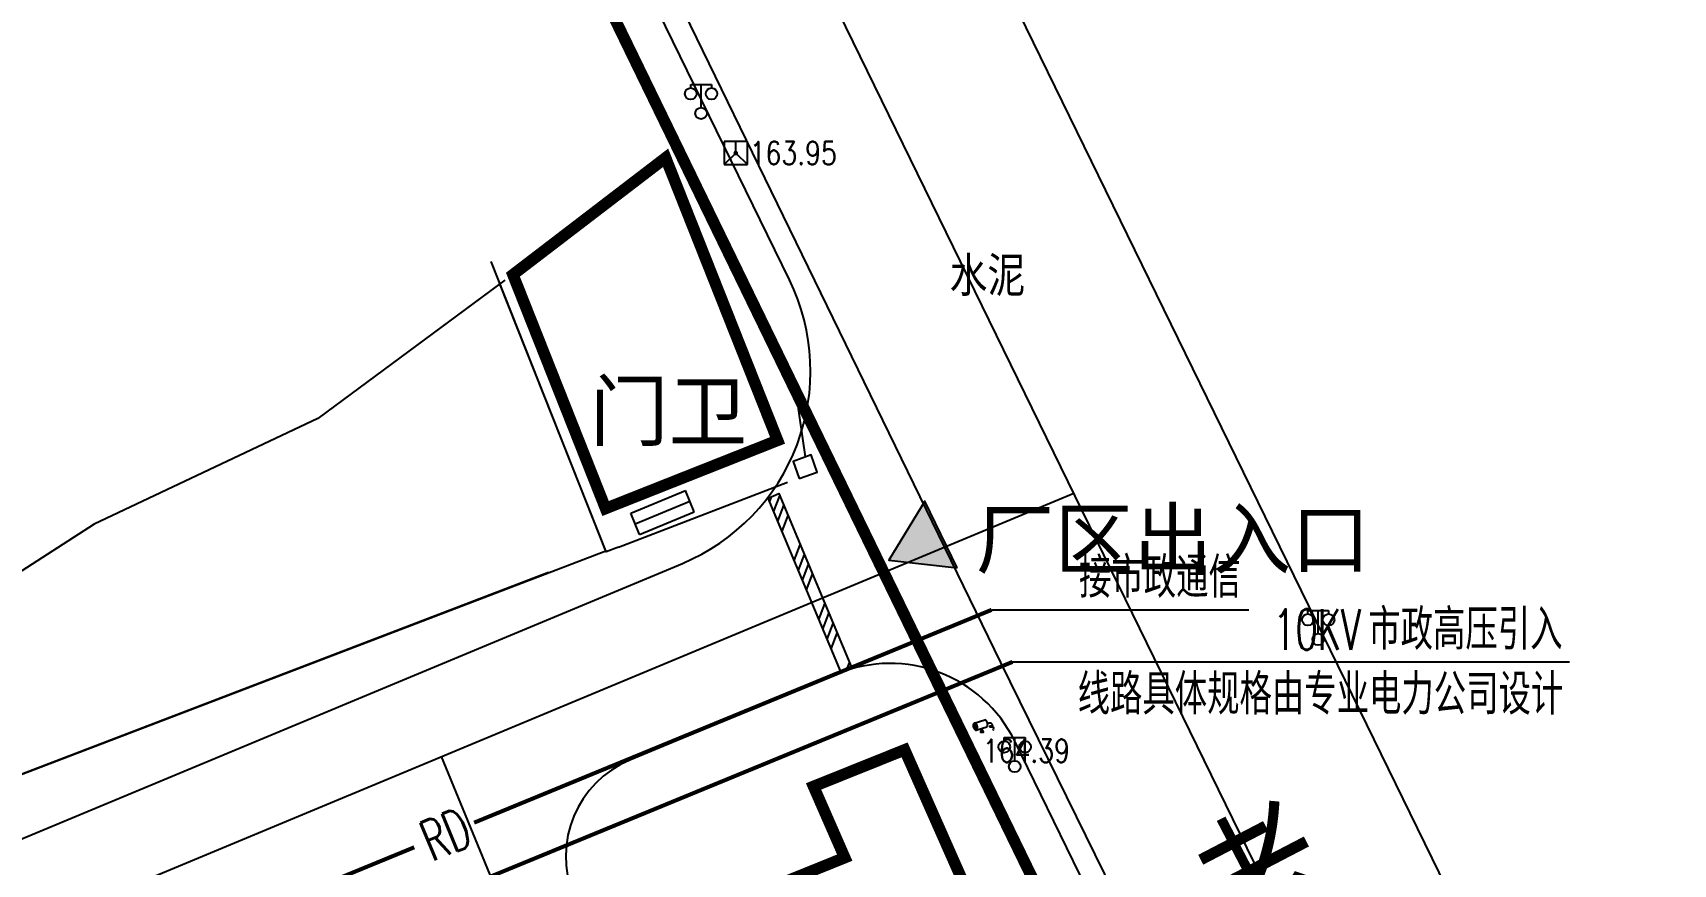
# Model space of a CAD drawing. Extents: x -809667 to 586099, y 3084146 to 3634412.
# Drawn here: x 381286 to 381356.9, y 3087246.8 to 3087282.7 of the extents above; entities that cross this region are included whole.
import ezdxf
from ezdxf.enums import TextEntityAlignment as Align

# ---------------------------------------------------------------- set-up
doc = ezdxf.new("R2010")
doc.units = 0
doc.header["$LTSCALE"] = 0.5
doc.layers.get('0').update_dxf_attribs({"linetype": 'CONTINUOUS'})
for name, color, linetype in [('DIM-照明', 3, 'CONTINUOUS'), ('DIM-通讯', 3, 'CONTINUOUS'), ('GCD', 252, 'CONTINUOUS'), ('WIRE-照明', 1, 'CONTINUOUS'), ('WIRE-通讯', 4, 'CONTINUOUS'), ('文字', 7, 'CONTINUOUS')]:
    doc.layers.add(name, color=color, linetype=linetype)
doc.styles.add('_TEL_DIM', font='SIMPLEX', dxfattribs={"width": 0.8, "height": 3.5, "bigfont": 'HZTXT'})
doc.styles.add('DIMST', font='', dxfattribs={"width": 0.8})
doc.styles.add('HZ', font='', dxfattribs={"width": 0.8})
doc.styles.get("Standard").update_dxf_attribs({"font": 'rs.shx', "bigfont": 'hztxt.shx'})
doc.styles.add('宋体', font='')
doc.styles.get('DIMST').set_extended_font_data('SimSun')
doc.styles.get('HZ').set_extended_font_data('NSimSun')
doc.styles.get('宋体').set_extended_font_data('SimSun')

# ---------------------------------------------------------------- blocks, each defined once
blk = doc.blocks.new('gc049')
at = {"color": 0}
for p, q in [((-1, 1), (-1, -1)), ((1, 1), (-1, 1)), ((-1, -1), (0, 0)), ((0, 0), (0, 1)), ((0, 0), (1, -1)), ((1, -1), (1, 1)), ((-1, -1), (1, -1))]:
    blk.add_line(p, q, dxfattribs=at)
blk = doc.blocks.new('gc097')
at = {"color": 0}
for p, q in [((-0.9, 2.2), (-0.9, 2.5)), ((-0.9, 2.5), (0.9, 2.5)), ((0, 0.5), (0, 2.5)), ((0.9, 2.5), (0.9, 2.2))]:
    blk.add_line(p, q, dxfattribs=at)
for centre in [(-0.9, 1.7), (0.9, 1.7), (0, 0)]:
    blk.add_circle(centre, 0.5, dxfattribs=at)
blk = doc.blocks.new('gcbj0612')
at = {"color": 0}
for p, q in [((-0.75, 0.26), (0.16, 0.53)), ((-0.57, -0.34), (0.34, -0.07))]:
    blk.add_line(p, q, dxfattribs=at)
at = {"color": 0, "flags": 128}
for points in [[(-0.73, 0.26), (-0.77, 0.25), (-0.79, 0.23), (-0.81, 0.19), (-0.83, 0.15), (-0.84, 0.1), (-0.84, 0.05), (-0.84, -0.01), (-0.83, -0.07), (-0.81, -0.12), (-0.79, -0.18), (-0.77, -0.23), (-0.74, -0.27), (-0.7, -0.3), (-0.67, -0.33), (-0.63, -0.34), (-0.6, -0.34), (-0.57, -0.34), (-0.54, -0.32), (-0.51, -0.29), (-0.49, -0.25), (-0.48, -0.2), (-0.47, -0.15), (-0.47, -0.1), (-0.48, -0.04), (-0.49, 0.02), (-0.51, 0.07), (-0.54, 0.13), (-0.56, 0.17), (-0.6, 0.21), (-0.63, 0.24), (-0.67, 0.26), (-0.7, 0.27)], [(-0.71, 0.18), (-0.72, 0.17), (-0.75, 0.12), (-0.75, 0.04), (-0.74, -0.06), (-0.7, -0.15), (-0.66, -0.22), (-0.62, -0.25), (-0.6, -0.26), (-0.59, -0.24), (-0.57, -0.2), (-0.56, -0.12), (-0.58, -0.02), (-0.61, 0.08), (-0.66, 0.14), (-0.7, 0.17)]]:
    blk.add_lwpolyline(points, close=True, dxfattribs=at)
blk.add_lwpolyline([(0.3, -0.08), (0.33, -0.07), (0.36, -0.05), (0.38, -0.02), (0.4, 0.02), (0.41, 0.07), (0.42, 0.12), (0.41, 0.18), (0.41, 0.23), (0.39, 0.29), (0.37, 0.35), (0.35, 0.4), (0.32, 0.44), (0.28, 0.48), (0.25, 0.51), (0.21, 0.52), (0.18, 0.53), (0.15, 0.52)], dxfattribs=at)
at = {"color": 0, "extrusion": (0, 0, -1), "flags": 128}
blk.add_lwpolyline([(-0.4, 0.25), (-0.51, 0.28), (-0.61, 0.29), (-0.69, 0.27), (-0.77, 0.2), (-0.81, 0.09), (-0.82, -0.01), (-0.8, -0.06), (-0.76, -0.08), (-0.7, -0.09), (-0.64, -0.09), (-0.59, -0.07), (-0.57, -0.04), (-0.59, -0.01), (-0.63, 0.02), (-0.69, 0.03), (-0.75, 0.03), (-0.79, 0.02), (-0.84, -0.01), (-0.89, -0.1), (-0.91, -0.19), (-0.9, -0.29), (-0.87, -0.38)], dxfattribs=at)
at = {"color": 0}
blk.add_lwpolyline([(-0.09, -0.2), (-0.22, -0.54), (0.05, -0.54)], close=True, dxfattribs=at)
blk = doc.blocks.new('GC200')
at = {"color": 0, "linetype": 'Continuous', "const_width": 0.2, "flags": 128}
blk.add_lwpolyline([(-0.1, 0, 1), (0.1, 0, 1)], format="xyb", close=True, dxfattribs=at)
blk = doc.blocks.new('A$C09E026DC')
at = {"linetype": 'Continuous'}
blk.add_hatch(color=0, dxfattribs=at).paths.add_polyline_path([(0, 0), (2.268, 0), (1.134, 1.771)])
at = {"color": 0, "linetype": 'Continuous', "flags": 128}
blk.add_lwpolyline([(0, 0), (2.268, 0), (1.134, 1.771), (0, 0)], close=True, dxfattribs=at)
blk = doc.blocks.new('123123')
at = {"layer": '文字'}
h = blk.add_hatch(dxfattribs=at)
h.set_pattern_fill('ANSI34', color=8, scale=0.2, angle=24.02337)
h.set_pattern_definition([(69.02337198, (-834537.5678, 225936.2437), (-1.7787490465, 0.6819654168), []), (69.02337198, (-834537.1577, 225936.4265), (-1.7787490465, 0.6819654168), []), (69.02337198, (-834536.7475, 225936.6093), (-1.7787490465, 0.6819654168), []), (69.02337198, (-834536.3374, 225936.792), (-1.7787490465, 0.6819654168), [])])
edge = h.paths.add_edge_path()
edge.add_line((382034.923, 3087314.897), (382035.385, 3087315.09))
edge.add_line((382035.49, 3087314.838), (382038.53, 3087307.542))
edge.add_line((382038.53, 3087307.542), (382038.068, 3087307.35))
edge.add_line((382038.068, 3087307.35), (382035, 3087314.714))
at = {"layer": '文字', "color": 8}
for p, q in [((382035.835, 3087324.334), (382009.975, 3087377.258)), ((382028.972, 3087314.248), (382031.339, 3087315.221)), ((382029.162, 3087313.785), (382031.529, 3087314.758)), ((382031.719, 3087314.296), (382031.339, 3087315.221)), ((382029.353, 3087313.323), (382028.972, 3087314.248)), ((381984.033, 3087292.419), (382031.21, 3087312.075)), ((382037.892, 3087307.287), (382028.939, 3087303.567)), ((382049.004, 3087297.381), (382045.584, 3087304.38))]:
    blk.add_line(p, q, dxfattribs=at)
at = {"layer": '文字', "color": 8, "flags": 128}
for points in [[(382103.234, 3087233.966), (382080.242, 3087265.34), (382022.569, 3087383.374), (382010.928, 3087407.492), (381997.067, 3087436.037)], [(382074.226, 3087261.706), (382016.272, 3087380.316), (382004.631, 3087404.435), (382000.397, 3087413.121)], [(382005.351, 3087382.167), (382037.399, 3087316.577)], [(381897.918, 3087296.929), (381904.377, 3087301.028), (382008.641, 3087376.039), (382065.01, 3087260.049)], [(382023.53, 3087324.328), (382015.437, 3087318.339), (382005.768, 3087313.772), (381990.971, 3087304.227), (381989.716, 3087303.352)], [(381997.881, 3087301.139), (382027.892, 3087312.619), (382023.316, 3087324.17), (382015.437, 3087318.339), (382005.768, 3087313.772), (381990.971, 3087304.227), (381989.972, 3087303.531), (381997.881, 3087301.139)], [(381985.456, 3087289.004), (382048.129, 3087315.117)], [(382041.525, 3087308.132), (382045.157, 3087300.698)], [(382020.783, 3087303.723), (382044.609, 3087245.788)]]:
    blk.add_lwpolyline(points, dxfattribs=at)
at = {"layer": '文字', "color": 8}
for points in [[(382060.914, 3087275.363), (382044.977, 3087307.788), (381995.317, 3087409.764), (381986.828, 3087427.847)], [(382036.153, 3087319.268), (382008.641, 3087376.039)], [(382028.441, 3087312.78), (382027.909, 3087312.577), (382022.935, 3087325.132)], [(382036.527, 3087316.676), (382036.153, 3087319.268)], [(382029.353, 3087313.323), (382031.719, 3087314.296)], [(382025.418, 3087311.673), (381997.881, 3087301.139)]]:
    blk.add_lwpolyline(points, dxfattribs=at)
at = {"layer": '文字', "color": 8, "const_width": 0.5, "flags": 128}
blk.add_lwpolyline([(381897.918, 3087296.929), (381904.377, 3087301.028), (382008.641, 3087376.039), (382070.921, 3087247.886), (382108.649, 3087200.591), (381980.343, 3087185.968), (381931.792, 3087180.434), (381911.441, 3087167.711), (381850.625, 3087264.985), (381870.975, 3087277.708), (381870.975, 3087277.708), (381870.975, 3087277.708), (381897.918, 3087296.929)], dxfattribs=at)
blk.add_lwpolyline([(382023.88, 3087324.56), (382030.482, 3087329.614), (382035.324, 3087317.393), (382027.886, 3087314.446)], close=True, dxfattribs=at)
at = {"layer": '文字', "color": 8}
blk.add_lwpolyline([(382036.261, 3087315.74), (382037.038, 3087316.019), (382036.772, 3087316.763), (382035.994, 3087316.485)], close=True, dxfattribs=at)
at = {"layer": '文字', "color": 8, "elevation": 64.952}
blk.add_lwpolyline([(382028.441, 3087312.78), (382035.759, 3087315.579)], dxfattribs=at)
at = {"layer": '文字', "color": 8, "flags": 128}
blk.add_lwpolyline([(382034.923, 3087314.897), (382035.385, 3087315.09), (382038.53, 3087307.542), (382038.068, 3087307.35)], close=True, dxfattribs=at)
at = {"layer": '文字', "color": 8, "const_width": 0.5, "elevation": 66.05, "flags": 128}
blk.add_lwpolyline([(382040.818, 3087304.009), (382036.88, 3087302.427), (382038.228, 3087299.347), (382030.421, 3087296.187), (382033.537, 3087288.692), (382045.524, 3087293.372)], close=True, dxfattribs=at)
at = {"layer": '文字', "color": 8}
for centre, radius, start, end in [((382027.748, 3087320.383), 9, 292.61922, 26.04056), ((382040.194, 3087301.746), 6, 26.04056, 112.5611), ((382030.666, 3087299.412), 4.5, 112.5611, 202.35468)]:
    blk.add_arc(centre, radius, start, end, dxfattribs=at)
at = {"layer": '文字', "color": 8, "xscale": 0.5, "yscale": 0.5}
for name, p in [('gc097', (382032.016, 3087331.537, -854.163)), ('gc049', (382033.517, 3087329.819, 163.947)), ('gc097', (382058.704, 3087308.787, -855.79)), ('gcbj0612', (382044.204, 3087305.037, -855.37)), ('gc097', (382045.579, 3087303.287, -855.055))]:
    blk.add_blockref(name, p, dxfattribs=at)
at = {"layer": '文字', "color": 8}
ref = blk.add_blockref('GC200', (382033.517, 3087329.819, 163.947), dxfattribs=dict(at, xscale=0.5, yscale=0.5, zscale=0.5))
ref.add_attrib('height', '163.95', dxfattribs={"layer": 'GCD', "linetype": 'Continuous', "height": 1, "width": 0.8}).set_placement((382034.117, 3087329.819, 163.947), align=Align.MIDDLE_LEFT)
at = {"layer": '文字', "color": 8, "xscale": 1.417499999999999, "yscale": 1.417499999999999, "zscale": 1.417499999999999, "rotation": 116.0405566931553}
blk.add_blockref('A$C09E026DC', (382043.097, 3087311.877), dxfattribs=at)
at = {"layer": '文字', "color": 8}
ref = blk.add_blockref('GC200', (382043.595, 3087303.967, 164.391), dxfattribs=dict(at, xscale=0.5, yscale=0.5, zscale=0.5))
ref.add_attrib('height', '164.39', dxfattribs={"layer": 'GCD', "linetype": 'Continuous', "height": 1, "width": 0.8}).set_placement((382044.195, 3087303.967, 164.391), align=Align.MIDDLE_LEFT)
at = {"layer": '文字', "color": 8, "style": 'HZ', "width": 0.8}
blk.add_text('水泥', height=1.5, dxfattribs=at).set_placement((382044.397, 3087324.578), align=Align.MIDDLE)
at = {"layer": '文字', "color": 8, "style": '宋体'}
for s, p in [('门卫', (382030.607, 3087318.714)), ('厂区出入口', (382052.418, 3087313.18))]:
    blk.add_text(s, height=2.5, dxfattribs=at).set_placement(p, align=Align.MIDDLE)
at = {"layer": '文字', "color": 8, "insert": (382052.749, 3087299.293, 0.716), "char_height": 5, "width": 162.80629, "attachment_point": 1, "rotation": 27.48335, "style": 'DIMST'}
blk.add_mtext('{\\fSimHei|b0|i0|c134|p49;老\\P\\P\\P虎\\P\\P\\P路}', dxfattribs=at)

msp = doc.modelspace()

# ---------------------------------------------------------------- linework, layer by layer
at = {"layer": 'DIM-照明', "linetype": 'Continuous'}
for p, q in [((381328.374, 3087255.512), (381331.637, 3087255.512)), ((381331.637, 3087255.512), (381352.463, 3087255.512))]:
    msp.add_line(p, q, dxfattribs=at)
at = {"layer": 'DIM-通讯', "linetype": 'Continuous'}
for p, q in [((381327.474, 3087257.765), (381330.108, 3087257.765)), ((381330.108, 3087257.765), (381338.588, 3087257.765))]:
    msp.add_line(p, q, dxfattribs=at)
at = {"layer": 'WIRE-照明', "linetype": 'Continuous', "const_width": 0.175}
msp.add_lwpolyline([(381305.308, 3087246.026), (381328.374, 3087255.512)], dxfattribs=at)
at = {"layer": 'WIRE-通讯', "linetype": 'Continuous', "const_width": 0.175}
for points in [[(381305.092, 3087248.56), (381327.474, 3087257.765)], [(381279.196, 3087237.91), (381302.502, 3087247.495)]]:
    msp.add_lwpolyline(points, dxfattribs=at)

# ---------------------------------------------------------------- block references
at = {"layer": '文字'}
msp.add_blockref('123123', (-717.11, -52.3), dxfattribs=at)

# ---------------------------------------------------------------- texts
at = {"layer": 'DIM-照明', "color": 7, "linetype": 'Continuous', "style": '_TEL_DIM'}
for s, width, p in [('市政高压引入', 0.8, (381343.759, 3087256.037)), ('10KV', 0.64, (381339.652, 3087256.037)), ('线路具体规格由专业电力公司设计', 0.8, (381331.192, 3087253.237))]:
    msp.add_text(s, height=1.75, dxfattribs=dict(at, width=width)).set_placement(p)
at = {"layer": 'DIM-通讯', "color": 7, "linetype": 'Continuous', "style": '_TEL_DIM', "width": 0.8}
msp.add_text('接市政通信', height=1.75, dxfattribs=at).set_placement((381331.25, 3087258.29))
at = {"layer": 'DIM-通讯', "linetype": 'Continuous', "style": '_TEL_DIM', "width": 0.64}
msp.add_text('RD', height=1.75, rotation=22.3554, dxfattribs=at).set_placement((381303.266, 3087246.864))

doc.saveas('drawing.dxf')
